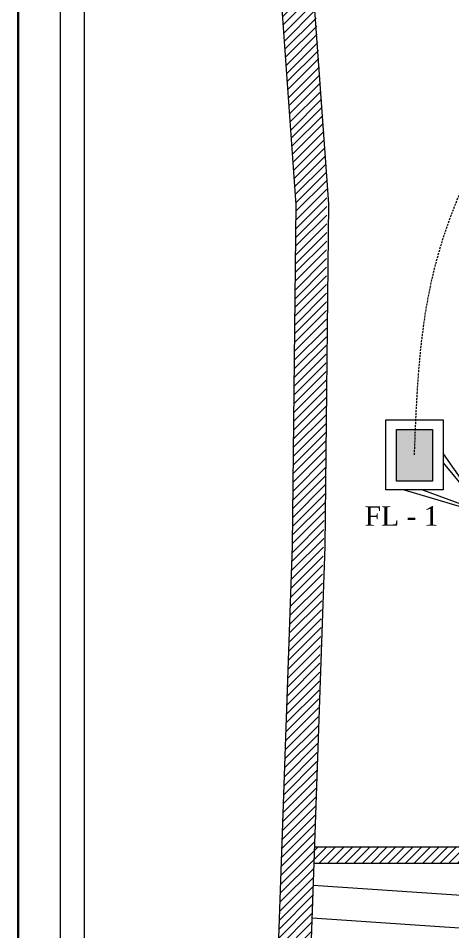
# Model space of a CAD drawing. Header units: inches. Extents: x 109699 to 44449955, y -10987 to 15824140.
# Drawn here: x 192428.4 to 192561.5, y -3999.9 to -3720 of the extents above; entities that cross this region are included whole.
import ezdxf

# ---------------------------------------------------------------- set-up
doc = ezdxf.new("R2010")
doc.units = ezdxf.units.IN
doc.header["$LTSCALE"] = 5
doc.header["$MEASUREMENT"] = 0
doc.linetypes.add('DASHED2', pattern=[0.375, 0.25, -0.125])
for name, color, linetype, lineweight in [('@NORMAL', 7, 'Continuous', 5), ('E-Con-Point', 5, 'DASHED2', 13), ('HATCH2', 253, 'Continuous', 15), ('STAIR', 8, 'Continuous', 13), ('Text', 7, 'Continuous', 0), ('WALL-1', 8, 'Continuous', 9)]:
    doc.layers.add(name, color=color, linetype=linetype, lineweight=lineweight)
doc.layers.add('Flash Light', color=190, linetype='Continuous')
doc.styles.get("Standard").update_dxf_attribs({"font": 'times.ttf'})
pattern_1 = [(45, (140774.1269, 2531389.2565), (-1.3258252147, 1.3258252147), [])]

# ---------------------------------------------------------------- blocks, each defined once
blk = doc.blocks.new('zxczxczxcz')
at = {"layer": '@NORMAL'}
for points in [[(177327.54, -15450.1), (175295.18, -15450.1), (175295.18, -14276.83), (177327.54, -14276.83)], [(177319.91, -15442.46), (175302.82, -15442.46), (175302.82, -14284.47), (177319.91, -14284.47)]]:
    blk.add_lwpolyline(points, close=True, dxfattribs=at)
at = {"layer": 'WALL-1', "lineweight": 30}
blk.add_lwpolyline([(177340.91, -15463.47), (175281.82, -15463.47), (175281.82, -14263.47), (177340.91, -14263.47)], close=True, dxfattribs=at)
blk = doc.blocks.new('A$C19DA5064')
at = {"layer": 'Flash Light', "ltscale": 3}
h = blk.add_hatch(color=30, dxfattribs=at)
h.set_gradient(color1=(242, 101, 13), color2=(251, 203, 173), one_color=1, tint=0.83, name='SPHERICAL')
h.paths.add_polyline_path([(-6.05, -27.95), (-3.23, -41.39), (16.21, -37.31), (13.39, -23.87)])
at = {"layer": 'Flash Light', "color": 200, "linetype": 'Continuous', "lineweight": 5}
for p, q in [((12.28, -11.28), (19.85, -9.69)), ((17.35, -26.88), (19.85, -9.69)), ((19.85, -9.69), (20.77, -10.52)), ((2.27, -22.02), (12.28, -11.28)), ((5.66, -21.31), (12.82, -12.19)), ((12.28, -11.28), (12.82, -12.19)), ((12.82, -12.19), (19.75, -10.73)), ((18.8, -33.81), (20.77, -10.52))]:
    blk.add_line(p, q, dxfattribs=at)
for points in [[(-5.96, -46.16), (-10.47, -24.69), (15.73, -19.2), (20.24, -40.67)], [(-3.23, -41.39), (-6.05, -27.95), (13.39, -23.87), (16.21, -37.31)]]:
    blk.add_lwpolyline(points, close=True, dxfattribs=at)

msp = doc.modelspace()

# ---------------------------------------------------------------- hatches: boundary and pattern name
at = {"layer": 'HATCH2'}
h = msp.add_hatch(dxfattribs=at)
h.set_pattern_fill('ANSI31', color=256, scale=15)
h.set_pattern_definition(pattern_1)
h.paths.add_polyline_path([(192507.08, -4034), (192508.63, -3989.05), (192511.02, -3920.14), (192512.25, -3884.64), (192513.14, -3809.39), (192513.48, -3777.18), (192508.64, -3709.19), (192504.31, -3643.01), (192500.41, -3581.96), (192497.16, -3523.69), (192494.86, -3482.33), (192493.51, -3458.02), (192491.84, -3374.13), (192490.69, -3316.49), (192486.21, -3233.82), (192485.22, -3215.6), (192483.27, -3151.88), (192481.65, -3096.94), (192480.09, -3047.61), (192479.26, -3021.67), (192477.43, -2963.89), (192476.39, -2931.23), (192766.37, -2911.34), (192880.33, -2903.53), (193086.55, -2889.39), (193240.67, -2878.82), (193242.49, -2888.72), (193193.36, -2892.09), (193115.56, -2897.42), (193017.63, -2904.14), (192894.59, -2912.58), (192661.62, -2928.55), (192486.69, -2940.55), (192490.34, -3055.32), (192493.54, -3161.01), (192495.32, -3217.16), (192497.81, -3263.17), (192500.68, -3316.12), (192503.5, -3457.64), (192510.39, -3581.36), (192522.93, -3768.99), (192522.63, -3856.77), (192518.75, -3985.91), (192517.06, -4034.66)])
h = msp.add_hatch(dxfattribs=at)
h.set_pattern_fill('ANSI31', color=256, scale=15)
h.set_pattern_definition(pattern_1)
h.paths.add_polyline_path([(192570.28, -3927.78), (192565.28, -3927.78), (192565.28, -3974), (192519.16, -3974), (192518.99, -3979), (192565.28, -3979), (192570.28, -3979)])

# ---------------------------------------------------------------- linework, layer by layer
at = {"layer": 'E-Con-Point', "ltscale": 0.5}
msp.add_spline([(192549.75, -3853.76, 0.2), (192555.16, -3799.85), (192679.16, -3663.32, 0.02), (192824.24, -3649.3), (193221.22, -3659.79, 0.56)], degree=3, dxfattribs=at)
at = {"layer": 'STAIR', "elevation": 0.31}
for points in [[(192518.76, -3985.67), (192559.6, -3988.38), (192594.56, -3990.7), (192610.21, -3991.74), (192627.49, -3992.74), (192647.56, -3993.88), (192670.36, -3995.16), (192689.62, -3996.25), (192702.02, -3996.95), (192714.07, -3997.63), (192733.01, -3998.29), (192742.32, -3998.61), (192754.69, -3999.04), (192768.99, -3999.53), (192782.04, -3999.98)], [(192518.41, -3995.67), (192558.94, -3998.36), (192593.89, -4000.68)]]:
    msp.add_lwpolyline(points, dxfattribs=at)
at = {"layer": 'WALL-1'}
for p, q in [((192565.28, -3974, 0.1), (192519.16, -3974, 0.1)), ((192565.28, -3979, 0.1), (192518.99, -3979, 0.1))]:
    msp.add_line(p, q, dxfattribs=at)
for points in [[(192507.08, -4034), (192512.36, -3881.61), (192513.48, -3777.18), (192507.67, -3695.51), (192500.41, -3581.96), (192493.51, -3458.02), (192490.69, -3316.49), (192484.95, -3210.63), (192482.14, -3112.11), (192482.14, -3112.11), (192476.39, -2931.23), (193240.67, -2878.82)], [(192517.06, -4034.5), (192522.36, -3881.84), (192523.49, -3776.87), (192517.65, -3694.83), (192510.39, -3581.36), (192503.5, -3457.64), (192500.68, -3316.12), (192494.94, -3210.22), (192492.13, -3111.81), (192486.69, -2940.55), (193242.49, -2888.72)]]:
    msp.add_lwpolyline(points, dxfattribs=at)

# ---------------------------------------------------------------- block references
at = {"layer": 'Flash Light', "ltscale": 20, "xscale": 0.8000000000006542, "yscale": 0.8000000000006542, "zscale": 0.8000000000006542, "rotation": 258.1475976631514}
msp.add_blockref('A$C19DA5064', (192576.14, -3855.31, 0.2), dxfattribs=at)
at = {"layer": 'WALL-1', "linetype": 'Continuous', "xscale": 0.9681819840000001, "yscale": 0.9681819840000001, "zscale": 0.9681819840000001, "rotation": 270}
msp.add_blockref('zxczxczxcz', (207399.85, 167129.46), dxfattribs=at)

# ---------------------------------------------------------------- texts
at = {"layer": 'Text'}
msp.add_text('FL - 1', height=6, dxfattribs=at).set_placement((192534.49, -3875.51, 0.2))

doc.saveas('drawing.dxf')
